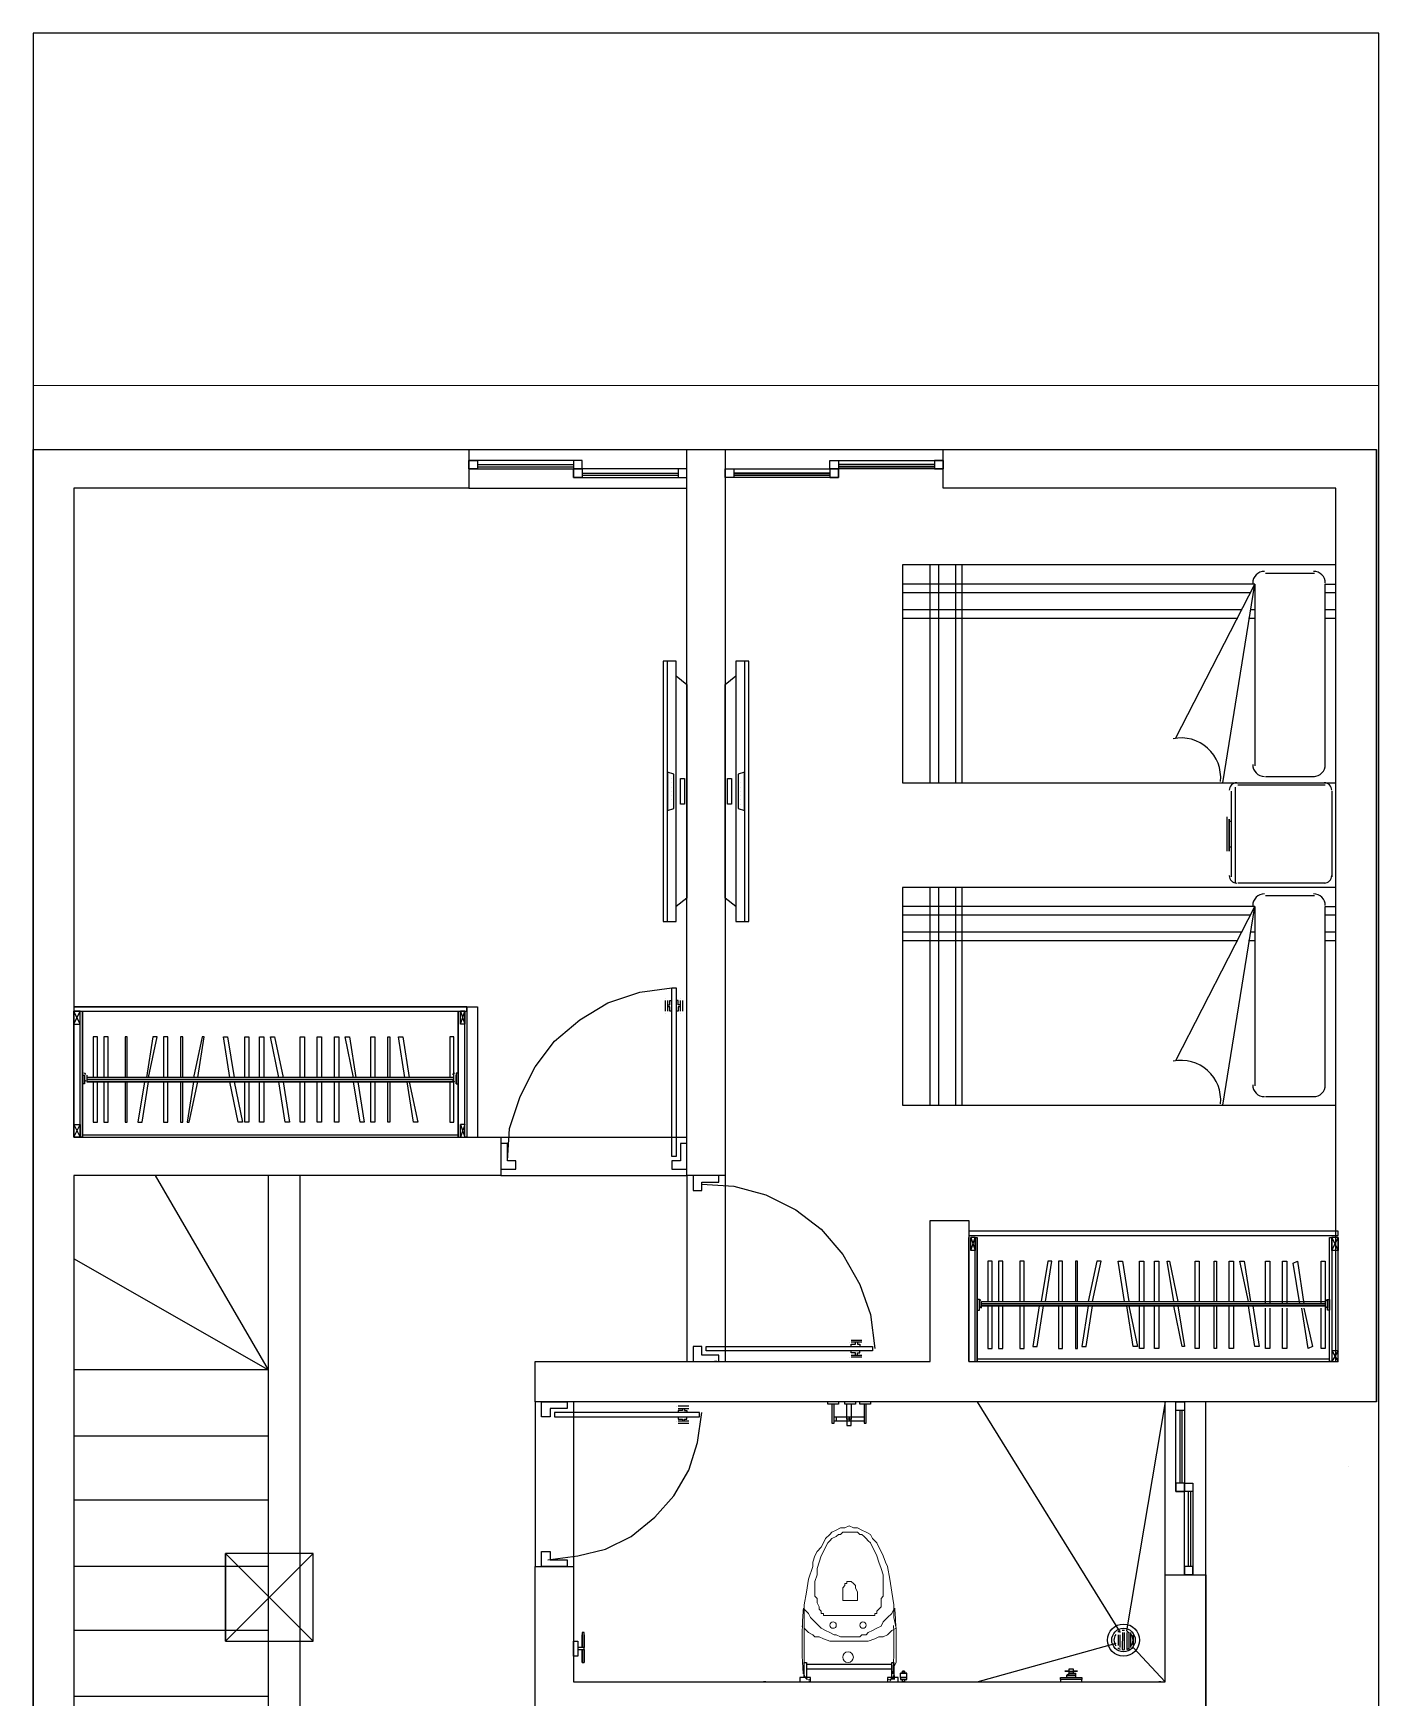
# Model space of a CAD drawing. Header units: metres. Extents: x -5 to 105, y 23 to 139.
# Drawn here: x 4.41 to 10.62, y 128.95 to 136.63 of the extents above; entities that cross this region are included whole.
import ezdxf

# ---------------------------------------------------------------- set-up
doc = ezdxf.new("R2010")
doc.units = ezdxf.units.M

msp = doc.modelspace()

# ---------------------------------------------------------------- linework, layer by layer
at = {"lineweight": 25}
for points in [[(10.621, 120.1361), (4.4142, 120.1361), (10.621, 120.1361), (10.621, 136.6283), (4.4142, 136.6283), (4.4142, 135.0028)], [(4.4142, 123.5547), (4.4142, 120.1361), (10.621, 120.1361), (10.621, 136.6283), (4.4142, 136.6283), (4.4142, 134.7072)], [(6.424, 134.7072), (6.424, 134.5299), (4.6014, 134.5299), (4.6014, 131.5349), (6.5718, 131.5349), (6.5718, 131.3575), (4.6014, 131.3575), (4.6014, 127.4561), (5.8723, 127.4561), (5.8723, 127.2788), (4.6014, 127.2788), (4.6014, 123.5547), (4.4142, 123.5547), (4.4142, 134.7072), (4.4142, 123.5547), (4.4142, 134.7072), (10.6111, 134.7072), (10.6111, 130.3132), (10.6111, 134.7072)], [(10.6111, 130.3132), (6.7294, 130.3132), (6.7294, 130.5004), (8.552, 130.5004), (8.552, 131.1506), (8.7294, 131.1506), (8.7294, 130.5004), (10.4239, 130.5004), (10.4239, 134.5299), (8.6112, 134.5299), (8.6112, 134.7072)], [(6.4634, 134.6382), (6.9068, 134.6382)], [(6.4634, 134.6284), (6.9068, 134.6284)], [(6.9462, 134.5988), (7.3895, 134.5988)], [(6.9462, 134.589), (7.3895, 134.589)], [(6.424, 134.5299), (7.4289, 134.5299)], [(8.552, 133.1703), (8.552, 134.1752)], [(8.5914, 133.1703), (8.5914, 134.1752)], [(8.6703, 133.1703), (8.6703, 134.1752)], [(8.6998, 133.1703), (8.6998, 134.1752)], [(9.685, 133.3772), (10.0495, 134.0865), (8.424, 134.0865)], [(9.9018, 133.1703), (10.0495, 134.0865), (10.0495, 133.2491)], [(10.3254, 134.1358), (10.0988, 134.1358)], [(10.3747, 133.2491), (10.3747, 134.0865), (10.4239, 134.0865)], [(10.0298, 134.0471), (8.424, 134.0471)], [(10.4239, 134.0471), (10.3747, 134.0471)], [(9.9904, 133.9683), (8.424, 133.9683)], [(10.0495, 133.9683), (10.0298, 133.9683)], [(10.4239, 133.9683), (10.3747, 133.9683)], [(9.9707, 133.9289), (8.424, 133.9289)], [(10.0495, 133.9289), (10.02, 133.9289)], [(10.4239, 133.9289), (10.3747, 133.9289)], [(7.3402, 132.5299), (7.3402, 133.7318)], [(7.6949, 133.7318), (7.6949, 132.5299)], [(7.3797, 133.6629), (7.4289, 133.6235), (7.4289, 132.6383), (7.3797, 132.5989)], [(7.6555, 132.5989), (7.6062, 132.6383), (7.6062, 133.6235), (7.6555, 133.6629)], [(7.3599, 133.19), (7.3599, 133.19)], [(7.3599, 133.1703), (7.3599, 133.1703)], [(7.6752, 133.1703), (7.6752, 133.1703)], [(10.0988, 133.1998), (10.3254, 133.1998)], [(7.3599, 133.1506), (7.3599, 133.1506)], [(7.3599, 133.1309), (7.3599, 133.1309)], [(7.3599, 133.1112), (7.3599, 133.1112)], [(7.3599, 133.0915), (7.3599, 133.0915)], [(7.6752, 133.1506), (7.6752, 133.1506)], [(7.6752, 133.1309), (7.6752, 133.1309)], [(7.6752, 133.1112), (7.6752, 133.1112)], [(7.6752, 133.0915), (7.6752, 133.0915)], [(9.9412, 132.7368), (9.9412, 133.1309)], [(9.9609, 132.7072), (9.9609, 133.1506)], [(9.9707, 133.1604), (10.3747, 133.1604)], [(10.4042, 133.1309), (10.4042, 132.7368)], [(7.6752, 133.0718), (7.6752, 133.0718)], [(9.9215, 132.855), (9.9215, 133.0127)], [(9.9313, 133.0028), (9.9313, 132.855), (9.9313, 133.0028)], [(9.9313, 132.9929), (9.9412, 132.9929)], [(9.9313, 132.8747), (9.9412, 132.8747)], [(10.3747, 132.7072), (9.9707, 132.7072)], [(8.552, 131.6826), (8.552, 132.6875)], [(8.5914, 131.6826), (8.5914, 132.6875)], [(8.6703, 131.6826), (8.6703, 132.6875)], [(8.6998, 131.6826), (8.6998, 132.6875)], [(10.3254, 132.6481), (10.0988, 132.6481)], [(9.685, 131.8895), (10.0495, 132.5989), (8.424, 132.5989)], [(10.0298, 132.5595), (8.424, 132.5595)], [(9.9018, 131.6826), (10.0495, 132.5989), (10.0495, 131.7713)], [(10.3747, 131.7713), (10.3747, 132.5989), (10.4239, 132.5989)], [(10.4239, 132.5595), (10.3747, 132.5595)], [(9.9904, 132.4806), (8.424, 132.4806)], [(10.0495, 132.4806), (10.0298, 132.4806)], [(10.4239, 132.4806), (10.3747, 132.4806)], [(9.9707, 132.4412), (8.424, 132.4412)], [(10.0495, 132.4412), (10.02, 132.4412)], [(10.4239, 132.4412), (10.3747, 132.4412)], [(6.6013, 131.4265), (6.6112, 131.5743), (6.6605, 131.722), (6.7294, 131.86), (6.8181, 131.9782), (6.9363, 132.0767), (7.0644, 132.1555), (7.2122, 132.2048), (7.3599, 132.2245)], [(7.3304, 132.1752), (7.3304, 132.1752)], [(7.3994, 132.1752), (7.3994, 132.1752)], [(4.6408, 132.1358), (4.6014, 132.1358), (6.4634, 132.1358), (6.4634, 131.5349)], [(4.6014, 132.1161), (4.6014, 132.1161)], [(4.6309, 132.057), (4.6014, 132.1161), (4.6014, 131.5349), (4.6309, 131.594)], [(4.6014, 132.057), (4.6309, 132.1161), (4.6014, 132.1161), (4.6014, 132.057), (4.6309, 132.057), (4.6309, 132.1161)], [(4.6014, 131.594), (4.6309, 131.5349), (4.6309, 132.1161), (4.6408, 132.1161), (4.6408, 131.5349), (4.6309, 131.5349), (4.6014, 131.5349), (4.6014, 131.594), (4.6309, 131.594), (4.6309, 131.5349)], [(4.6408, 131.5349), (4.6408, 132.1161)], [(6.3747, 132.1161), (6.3747, 132.1161)], [(6.3846, 132.057), (6.4043, 132.1161), (6.3846, 132.1161), (6.4043, 132.057)], [(6.4043, 132.1161), (6.4043, 132.057), (6.3846, 132.057), (6.3846, 132.1161)], [(6.3846, 131.5349), (6.3846, 131.594), (6.4043, 131.5349), (6.4043, 132.1161), (6.4142, 132.1161), (6.4142, 131.5349), (6.4043, 131.5349), (6.4043, 131.594), (6.3846, 131.594)], [(6.4142, 132.1358), (6.4142, 131.5349)], [(7.3304, 132.1161), (7.3304, 132.1654)], [(7.3304, 132.1654), (7.3304, 132.1654)], [(7.3304, 132.1161), (7.3304, 132.1161)], [(7.3304, 132.1161), (7.3304, 132.1161)], [(7.3304, 132.1063), (7.3304, 132.1063)], [(7.3402, 132.1654), (7.3402, 132.1161)], [(7.3402, 132.1457), (7.3501, 132.1457), (7.3501, 132.1654), (7.3599, 132.1654)], [(7.3599, 132.1161), (7.3501, 132.1161), (7.3501, 132.1358), (7.3402, 132.1358)], [(7.3994, 132.1457), (7.3895, 132.1457), (7.3895, 132.1654), (7.3797, 132.1654)], [(7.3994, 132.1358), (7.3895, 132.1358), (7.3895, 132.1161), (7.3797, 132.1161)], [(7.3994, 132.1161), (7.3994, 132.1654)], [(7.3994, 132.1654), (7.3994, 132.1654)], [(7.3994, 132.1161), (7.3994, 132.1161)], [(7.3994, 132.1161), (7.3994, 132.1161)], [(7.3994, 132.1063), (7.3994, 132.1063)], [(7.4092, 132.1654), (7.4092, 132.1161)], [(4.6605, 131.8107), (6.355, 131.8107), (6.355, 131.9979), (6.3353, 131.9979), (6.3353, 131.8107)], [(4.7098, 131.8107), (4.7098, 131.9979), (4.6901, 131.9979), (4.6901, 131.8107)], [(4.759, 131.8107), (4.759, 131.9979), (4.7393, 131.9979), (4.7393, 131.8107)], [(4.8477, 131.8107), (4.8477, 131.9979), (4.8378, 131.9979), (4.8378, 131.8107)], [(4.9462, 131.8107), (4.9856, 131.9979), (4.9659, 131.9979), (4.9364, 131.8107)], [(5.0349, 131.8107), (5.0349, 131.9979), (5.0152, 131.9979), (5.0152, 131.8107)], [(5.1038, 131.8107), (5.1038, 131.9979), (5.094, 131.9979), (5.094, 131.8107)], [(5.1728, 131.8107), (5.2024, 131.9979), (5.1925, 131.9979), (5.1531, 131.8107)], [(5.3206, 131.8107), (5.291, 131.9979), (5.3107, 131.9979), (5.3403, 131.8107)], [(5.3895, 131.8107), (5.3895, 131.9979), (5.4093, 131.9979), (5.4093, 131.8107)], [(5.4585, 131.8107), (5.4585, 131.9979), (5.4782, 131.9979), (5.4782, 131.8107)], [(5.5472, 131.8107), (5.5078, 131.9979), (5.5275, 131.9979), (5.5669, 131.8107)], [(5.6457, 131.8107), (5.6457, 131.9979), (5.6654, 131.9979), (5.6654, 131.8107)], [(5.7245, 131.8107), (5.7245, 131.9979), (5.7442, 131.9979), (5.7442, 131.8107)], [(5.8033, 131.8107), (5.8033, 131.9979), (5.823, 131.9979), (5.823, 131.8107)], [(5.892, 131.8107), (5.8526, 131.9979), (5.8723, 131.9979), (5.9019, 131.8107)], [(5.9708, 131.8107), (5.9708, 131.9979), (5.9905, 131.9979), (5.9905, 131.8107)], [(6.0496, 131.8107), (6.0496, 131.9979), (6.0595, 131.9979), (6.0595, 131.8107)], [(6.1284, 131.8107), (6.0989, 131.9979), (6.1186, 131.9979), (6.1482, 131.8107)], [(4.6408, 131.8304), (4.6408, 131.8304)], [(4.6506, 131.7812), (4.6506, 131.8206), (4.6506, 131.7812), (4.6408, 131.7812), (4.6408, 131.8206), (4.6506, 131.8206)], [(4.6605, 131.8206), (4.6605, 131.791), (6.355, 131.791), (4.6605, 131.791)], [(4.6605, 131.8009), (6.355, 131.8009)], [(4.6901, 131.791), (4.6901, 131.6038), (4.7098, 131.6038), (4.7098, 131.791)], [(4.7393, 131.791), (4.7393, 131.6038), (4.759, 131.6038), (4.759, 131.791)], [(4.8378, 131.791), (4.8378, 131.6038), (4.8477, 131.6038), (4.8477, 131.791)], [(4.9265, 131.791), (4.8969, 131.6038), (4.9167, 131.6038), (4.9462, 131.791)], [(5.0152, 131.791), (5.0152, 131.6038), (5.0349, 131.6038), (5.0349, 131.791)], [(5.094, 131.791), (5.094, 131.6038), (5.1038, 131.6038), (5.1038, 131.791)], [(5.1531, 131.791), (5.1235, 131.6038), (5.1334, 131.6038), (5.1728, 131.791)], [(5.3403, 131.791), (5.3797, 131.6038), (5.36, 131.6038), (5.3206, 131.791)], [(5.4093, 131.791), (5.4093, 131.6038), (5.3895, 131.6038), (5.3895, 131.791)], [(5.4782, 131.791), (5.4782, 131.6038), (5.4585, 131.6038), (5.4585, 131.791)], [(5.5669, 131.791), (5.5964, 131.6038), (5.5767, 131.6038), (5.5472, 131.791)], [(5.6654, 131.791), (5.6654, 131.6038), (5.6457, 131.6038), (5.6457, 131.791)], [(5.7442, 131.791), (5.7442, 131.6038), (5.7245, 131.6038), (5.7245, 131.791)], [(5.823, 131.791), (5.823, 131.6038), (5.8033, 131.6038), (5.8033, 131.791)], [(5.9117, 131.791), (5.9413, 131.6038), (5.9216, 131.6038), (5.892, 131.791)], [(5.9905, 131.791), (5.9905, 131.6038), (5.9708, 131.6038), (5.9708, 131.791)], [(6.0595, 131.791), (6.0595, 131.6038), (6.0496, 131.6038), (6.0496, 131.791)], [(6.1482, 131.791), (6.1876, 131.6038), (6.1679, 131.6038), (6.1383, 131.791)], [(6.3353, 131.791), (6.3353, 131.6038), (6.355, 131.6038), (6.355, 131.791), (6.355, 131.8206)], [(6.3649, 131.8206), (6.3649, 131.7812), (6.3747, 131.7812), (6.3747, 131.8304), (6.3649, 131.8304), (6.3649, 131.7812)], [(6.3649, 131.8206), (6.3649, 131.8206)], [(4.6408, 131.7812), (4.6408, 131.7812)], [(6.3649, 131.7812), (6.3649, 131.7812)], [(10.0988, 131.722), (10.3254, 131.722)], [(6.4043, 131.594), (6.3846, 131.5349), (6.4043, 131.5349)], [(6.3747, 131.5447), (4.6408, 131.5447)], [(6.3747, 131.5349), (6.3747, 131.5349)], [(6.5718, 131.5349), (7.4289, 131.5349)], [(4.9758, 131.3575), (5.4979, 130.461), (4.6014, 130.9733)], [(5.4979, 131.3575), (5.4979, 128.3625), (5.6457, 128.3625), (5.6457, 131.3575)], [(6.5718, 131.3575), (7.4289, 131.3575), (7.4289, 130.5004)], [(7.6062, 131.3575), (7.6062, 130.5004)], [(7.4979, 131.3181), (7.6457, 131.3083), (7.7934, 131.2688), (7.9314, 131.1999), (8.0496, 131.1112), (8.1481, 130.993), (8.2269, 130.8551), (8.2762, 130.7171), (8.2959, 130.5595)], [(8.7688, 131.1014), (8.7294, 131.1014)], [(8.7294, 131.0718), (8.7294, 131.0718)], [(8.7294, 131.0718), (8.7294, 130.5004)], [(8.7392, 131.0127), (8.7589, 131.0718), (8.7392, 131.0718), (8.7589, 131.0127)], [(8.7589, 130.5004), (8.7589, 131.0718), (8.7589, 131.0127), (8.7392, 131.0127), (8.7392, 131.0718)], [(8.7589, 131.0718), (8.7688, 131.0718), (8.7688, 130.5004), (8.7688, 131.0718)], [(10.4338, 130.5497), (10.4042, 130.5004), (10.4338, 130.5004), (10.4338, 131.0718)], [(10.4042, 131.0127), (10.4338, 131.0718), (10.4042, 131.0718), (10.4338, 131.0127)], [(10.4042, 130.5497), (10.4338, 130.5004), (10.4338, 131.0718), (10.4338, 131.0127), (10.4042, 131.0127), (10.4042, 131.0718)], [(10.4338, 131.0718), (10.4338, 131.0718)], [(8.8377, 130.7762), (8.8377, 130.9634), (8.818, 130.9634), (8.818, 130.7762)], [(8.887, 130.7762), (8.887, 130.9634), (8.8673, 130.9634), (8.8673, 130.7762)], [(8.9855, 130.7762), (8.9855, 130.9634), (8.9658, 130.9634), (8.9658, 130.7762)], [(9.084, 130.7762), (9.1136, 130.9634), (9.0939, 130.9634), (9.0643, 130.7762)], [(9.1629, 130.7762), (9.1629, 130.9634), (9.1432, 130.9634), (9.1432, 130.7762)], [(9.2318, 130.7762), (9.2318, 130.9634), (9.222, 130.9634), (9.222, 130.7762)], [(9.3008, 130.7762), (9.3402, 130.9634), (9.3205, 130.9634), (9.2811, 130.7762)], [(9.4486, 130.7762), (9.419, 130.9634), (9.4387, 130.9634), (9.4683, 130.7762)], [(9.5175, 130.7762), (9.5175, 130.9634), (9.5372, 130.9634), (9.5372, 130.7762)], [(9.5865, 130.7762), (9.5865, 130.9634), (9.6062, 130.9634), (9.6062, 130.7762)], [(9.6752, 130.7762), (9.6456, 130.9634), (9.6555, 130.9634), (9.6949, 130.7762)], [(9.7737, 130.7762), (9.7737, 130.9634), (9.7934, 130.9634), (9.7934, 130.7762)], [(9.8624, 130.7762), (9.8624, 130.9634), (9.8722, 130.9634), (9.8722, 130.7762)], [(9.9313, 130.7762), (9.9313, 130.9634), (9.951, 130.9634), (9.951, 130.7762)], [(10.02, 130.7762), (9.9806, 130.9634), (10.0003, 130.9634), (10.0298, 130.7762)], [(10.0988, 130.7664), (10.0988, 130.9634), (10.1185, 130.9634), (10.1185, 130.7664)], [(10.1776, 130.7664), (10.1776, 130.9634), (10.1973, 130.9634), (10.1973, 130.7664)], [(10.2564, 130.7664), (10.2269, 130.9536), (10.2466, 130.9634), (10.2761, 130.7664)], [(10.355, 130.7664), (10.355, 130.9634), (10.3747, 130.9634), (10.3747, 130.7664)], [(8.7688, 130.7861), (8.7688, 130.7861)], [(10.3944, 130.7861), (10.3944, 130.7861)], [(8.7688, 130.7368), (8.7688, 130.7368)], [(8.7885, 130.7467), (8.7885, 130.7762), (10.3747, 130.7762), (10.3747, 130.7467), (10.3747, 130.5595), (10.355, 130.5595), (10.355, 130.7467)], [(8.7885, 130.7565), (10.3747, 130.7565)], [(8.818, 130.7565), (8.818, 130.5595), (8.8377, 130.5595), (8.8377, 130.7565)], [(8.8673, 130.7565), (8.8673, 130.5595), (8.887, 130.5595), (8.887, 130.7565)], [(8.9658, 130.7565), (8.9658, 130.5595), (8.9855, 130.5595), (8.9855, 130.7565)], [(9.0545, 130.7565), (9.0249, 130.5694), (9.0446, 130.5694), (9.0742, 130.7565)], [(9.1432, 130.7565), (9.1432, 130.5595), (9.1629, 130.5595), (9.1629, 130.7565)], [(9.222, 130.7565), (9.222, 130.5595), (9.2318, 130.5595), (9.2318, 130.7565)], [(9.2811, 130.7565), (9.2515, 130.5694), (9.2712, 130.5694), (9.3008, 130.7565)], [(9.4683, 130.7565), (9.5077, 130.5694), (9.488, 130.5694), (9.4584, 130.7565)], [(9.5372, 130.7565), (9.5372, 130.5595), (9.5175, 130.5595), (9.5175, 130.7565)], [(9.6062, 130.7565), (9.6062, 130.5595), (9.5865, 130.5595), (9.5865, 130.7565)], [(9.6949, 130.7565), (9.7244, 130.5694), (9.7146, 130.5694), (9.6752, 130.7565)], [(9.7934, 130.7565), (9.7934, 130.5595), (9.7737, 130.5595), (9.7737, 130.7565)], [(9.8722, 130.7565), (9.8722, 130.5595), (9.8624, 130.5595), (9.8624, 130.7565)], [(9.951, 130.7565), (9.951, 130.5595), (9.9313, 130.5595), (9.9313, 130.7565)], [(10.0397, 130.7565), (10.0692, 130.5694), (10.0495, 130.5694), (10.02, 130.7565)], [(10.1185, 130.7467), (10.1185, 130.5595), (10.0988, 130.5595), (10.0988, 130.7467)], [(10.1973, 130.7467), (10.1973, 130.5595), (10.1776, 130.5595), (10.1776, 130.7467)], [(10.2761, 130.7467), (10.3155, 130.5694), (10.2958, 130.5595), (10.2663, 130.7467)], [(10.3944, 130.7368), (10.3944, 130.7368)], [(8.1777, 130.5891), (8.1777, 130.5891)], [(8.1875, 130.5989), (8.2368, 130.5989)], [(8.1875, 130.5891), (8.1875, 130.5891)], [(8.2368, 130.5891), (8.1875, 130.5891)], [(8.1875, 130.5694), (8.1875, 130.5792), (8.2072, 130.5792), (8.2072, 130.5891)], [(8.2171, 130.5891), (8.2171, 130.5792), (8.2269, 130.5792), (8.2269, 130.5694)], [(6.9659, 130.5004), (6.9659, 130.5004)], [(7.5668, 130.5004), (7.557, 130.5004)], [(8.1777, 130.5201), (8.1777, 130.5201)], [(8.2072, 130.5299), (8.2072, 130.5398), (8.1875, 130.5398), (8.1875, 130.5497)], [(8.1875, 130.5299), (8.2368, 130.5299)], [(8.1875, 130.5201), (8.1875, 130.5201)], [(8.1875, 130.5201), (8.1875, 130.5201)], [(8.2368, 130.5201), (8.1875, 130.5201)], [(8.1974, 130.5004), (8.1974, 130.5004)], [(8.2171, 130.5299), (8.2171, 130.5398), (8.2269, 130.5398), (8.2269, 130.5497)], [(10.3944, 130.5102), (8.7688, 130.5102)], [(8.7885, 130.5004), (8.7885, 130.5004)], [(9.1727, 130.5004), (9.1727, 130.5004)], [(10.4338, 130.5004), (10.4338, 130.5497), (10.4042, 130.5497), (10.4042, 130.5004)], [(10.4338, 130.5004), (10.4338, 130.5004)], [(5.4979, 130.461), (4.6014, 130.461)], [(6.7294, 130.3132), (6.7294, 129.5546)], [(6.7885, 129.5842), (6.9265, 129.6039), (7.0545, 129.6334), (7.1728, 129.6925), (7.2811, 129.7812), (7.3698, 129.8797), (7.4388, 129.9979), (7.4782, 130.126), (7.4979, 130.2639)], [(6.9068, 130.3132), (6.9068, 129.5546)], [(7.3797, 130.2935), (7.3797, 130.2935)], [(7.3895, 130.2935), (7.3895, 130.2935)], [(7.3895, 130.2935), (7.3895, 130.2935)], [(7.4388, 130.2935), (7.3895, 130.2935)], [(7.3895, 130.2836), (7.4388, 130.2836)], [(7.4092, 130.2836), (7.4092, 130.2738), (7.3895, 130.2738), (7.3895, 130.2639)], [(7.4191, 130.2836), (7.4191, 130.2738), (7.4289, 130.2738), (7.4289, 130.2639)], [(8.1284, 130.3132), (8.1284, 130.3034), (8.0791, 130.3034), (8.0791, 130.3132)], [(8.0791, 130.3034), (8.0791, 130.3034)], [(8.0988, 130.3034), (8.0988, 130.2147), (8.1087, 130.2147), (8.1087, 130.3034)], [(8.1284, 130.3034), (8.1284, 130.3034)], [(8.2072, 130.3132), (8.2072, 130.3034), (8.1974, 130.3034), (8.158, 130.3034), (8.158, 130.3132)], [(8.158, 130.3034), (8.158, 130.3034)], [(8.1678, 130.2344), (8.1678, 130.3034)], [(8.1875, 130.3034), (8.1875, 130.2344)], [(8.2762, 130.3132), (8.2762, 130.3034), (8.2269, 130.3034), (8.2269, 130.3132)], [(8.2269, 130.3034), (8.2269, 130.3034)], [(8.2466, 130.3034), (8.2466, 130.2147), (8.2565, 130.2147), (8.2565, 130.3034)], [(8.2762, 130.3034), (8.2762, 130.3034)], [(8.7688, 130.3132), (9.4289, 129.2492)], [(9.6358, 129.5152), (9.6358, 130.3132)], [(9.7047, 129.9388), (9.7047, 130.2738)], [(9.7146, 129.9388), (9.7146, 130.2738)], [(10.3845, 123.5547), (10.3845, 123.7912), (9.8229, 123.7912), (9.8229, 130.3132)], [(10.6111, 130.3132), (10.6111, 130.3132)], [(7.3797, 130.2245), (7.3797, 130.2245)], [(7.3895, 130.2442), (7.3895, 130.2344), (7.4092, 130.2344), (7.4092, 130.2245)], [(7.3895, 130.2245), (7.3895, 130.2245)], [(7.4388, 130.2245), (7.3895, 130.2245)], [(7.3895, 130.2147), (7.4388, 130.2147)], [(7.4191, 130.2245), (7.4191, 130.2344), (7.4289, 130.2344), (7.4289, 130.2442)], [(8.1087, 130.2442), (8.1186, 130.2442), (8.1777, 130.2442), (8.2466, 130.2442), (8.2466, 130.2245), (8.1777, 130.2245), (8.1186, 130.2245), (8.1087, 130.2245)], [(8.1186, 130.2442), (8.1186, 130.2245)], [(8.1777, 130.2442), (8.1777, 130.2245)], [(8.2466, 130.2442), (8.2466, 130.2442)], [(8.2466, 130.2245), (8.2466, 130.2245)], [(5.4979, 130.1556), (4.6014, 130.1556)], [(10.483, 130.0176), (10.483, 130.0176)], [(9.7441, 129.5546), (9.7441, 129.8994)], [(9.754, 129.5546), (9.754, 129.8994)], [(5.4979, 129.86), (4.6014, 129.86)], [(5.7048, 129.6137), (5.3009, 129.6137), (5.3009, 129.2098), (5.7048, 129.2098), (5.7048, 129.6137), (5.3009, 129.2098), (5.3009, 129.6137), (5.7048, 129.2098)], [(5.4979, 129.5546), (4.6014, 129.5546)], [(5.4979, 129.259), (4.6014, 129.259)], [(6.956, 129.2393), (6.956, 129.2295), (6.956, 129.2196), (6.956, 129.2098), (6.956, 129.1999), (6.956, 129.1901), (6.956, 129.1802), (6.956, 129.1901), (6.956, 129.1999), (6.956, 129.2098), (6.956, 129.2196), (6.956, 129.2295), (6.956, 129.2393), (6.956, 129.2492), (6.9462, 129.2492), (6.9462, 129.2393), (6.9462, 129.2295), (6.9462, 129.2196), (6.9462, 129.2098), (6.9462, 129.1999), (6.9462, 129.1901), (6.9462, 129.1802), (6.9462, 129.1901), (6.9462, 129.1999), (6.9462, 129.2098), (6.9462, 129.2196), (6.9462, 129.2295), (6.9462, 129.2393)], [(9.4781, 129.1802), (9.4781, 129.2492)], [(6.9265, 129.1704), (6.956, 129.1704), (6.956, 129.1802), (6.9265, 129.1802)], [(6.9462, 129.2393), (6.9462, 129.2393)], [(6.9462, 129.1802), (6.9462, 129.1802)], [(6.956, 129.2393), (6.956, 129.2393)], [(6.956, 129.2393), (6.956, 129.2393)], [(6.956, 129.1802), (6.956, 129.1802)], [(8.7688, 129.0226), (9.4092, 129.1999)], [(9.419, 129.2393), (9.419, 129.1901)], [(9.4289, 129.1802), (9.4289, 129.2393)], [(9.488, 129.2393), (9.488, 129.1901)], [(9.488, 129.1802), (9.6358, 129.0226)], [(6.9462, 129.1113), (6.9462, 129.1211), (6.9462, 129.131), (6.9462, 129.1408), (6.9462, 129.1507), (6.9462, 129.1605), (6.9462, 129.1704), (6.9462, 129.1605), (6.9462, 129.1507), (6.9462, 129.1408), (6.9462, 129.131), (6.9462, 129.1211), (6.9462, 129.1113), (6.956, 129.1113), (6.956, 129.1211), (6.956, 129.131), (6.956, 129.1408), (6.956, 129.1507), (6.956, 129.1605), (6.956, 129.1704), (6.956, 129.1605), (6.956, 129.1507), (6.956, 129.1408), (6.956, 129.131), (6.956, 129.1211), (6.956, 129.1113)], [(6.9462, 129.1704), (6.9462, 129.1704)], [(6.9462, 129.1113), (6.9462, 129.1113)], [(6.9462, 129.1113), (6.9462, 129.1113)], [(6.956, 129.1704), (6.956, 129.1704)], [(6.956, 129.1113), (6.956, 129.1113)], [(7.9708, 129.0423), (7.9708, 129.1113), (7.9806, 129.1113), (7.9806, 129.0423)], [(8.3747, 129.1014), (7.9806, 129.1014)], [(8.3747, 129.0423), (8.3747, 129.1113), (8.3846, 129.1113), (8.3846, 129.0423)], [(7.1629, 129.0226), (7.1629, 129.0226)], [(7.7934, 129.0226), (7.7836, 129.0226)], [(8.0003, 129.0226), (8.0003, 129.0423), (7.9511, 129.0423), (7.9511, 129.0226)], [(7.9511, 129.0423), (7.9511, 129.0423)], [(7.9806, 129.0817), (8.3747, 129.0817)], [(8.0003, 129.0423), (8.0003, 129.0423)], [(8.4043, 129.0226), (8.4043, 129.0423), (8.3649, 129.0423), (8.355, 129.0423), (8.355, 129.0226)], [(8.3846, 129.0226), (8.3846, 129.0226)], [(8.4043, 129.0423), (8.4043, 129.0423)], [(8.4141, 129.0423), (8.4141, 129.062)], [(8.4141, 129.062), (8.4141, 129.062)], [(8.4141, 129.0423), (8.4141, 129.0423)], [(8.4141, 129.0423), (8.4141, 129.0423)], [(8.424, 129.0719), (8.424, 129.0719)], [(8.424, 129.0719), (8.424, 129.0719)], [(8.424, 129.0719), (8.424, 129.0719)], [(8.4338, 129.0719), (8.424, 129.0719)], [(8.4338, 129.0719), (8.424, 129.0719)], [(8.4338, 129.0719), (8.424, 129.0719)], [(8.4338, 129.0719), (8.424, 129.0719)], [(8.424, 129.0719), (8.424, 129.0719)], [(8.424, 129.0719), (8.4338, 129.0719), (8.4338, 129.062)], [(8.424, 129.0719), (8.424, 129.0719)], [(8.424, 129.0719), (8.4338, 129.0719)], [(8.424, 129.0719), (8.424, 129.0719)], [(8.424, 129.0719), (8.4338, 129.0719)], [(8.4338, 129.062), (8.424, 129.062), (8.424, 129.0719)], [(8.4338, 129.0719), (8.424, 129.0719)], [(8.4338, 129.0719), (8.424, 129.0719)], [(8.4338, 129.0719), (8.424, 129.0719)], [(8.4338, 129.0719), (8.424, 129.0719)], [(8.424, 129.0719), (8.424, 129.0719)], [(8.424, 129.0719), (8.424, 129.0719)], [(8.424, 129.0719), (8.424, 129.0719)], [(8.424, 129.0719), (8.424, 129.062)], [(8.424, 129.0719), (8.424, 129.0719)], [(8.424, 129.0719), (8.424, 129.0719)], [(8.424, 129.0719), (8.424, 129.0719)], [(8.4338, 129.062), (8.424, 129.062)], [(8.424, 129.062), (8.424, 129.062)], [(8.4338, 129.062), (8.424, 129.062)], [(8.4338, 129.062), (8.424, 129.062)], [(8.4338, 129.062), (8.424, 129.062)], [(8.4338, 129.062), (8.424, 129.062)], [(8.424, 129.062), (8.424, 129.062)], [(8.424, 129.062), (8.4338, 129.062)], [(8.424, 129.062), (8.424, 129.062)], [(8.424, 129.062), (8.4338, 129.062)], [(8.424, 129.062), (8.424, 129.062)], [(8.4338, 129.062), (8.424, 129.062), (8.4338, 129.062)], [(8.424, 129.062), (8.424, 129.062)], [(8.4338, 129.062), (8.424, 129.062)], [(8.4338, 129.062), (8.424, 129.062)], [(8.4338, 129.062), (8.424, 129.062)], [(8.4338, 129.062), (8.424, 129.062)], [(8.424, 129.062), (8.424, 129.062)], [(8.424, 129.062), (8.424, 129.062)], [(8.424, 129.062), (8.424, 129.062)], [(8.424, 129.062), (8.424, 129.062)], [(8.424, 129.062), (8.424, 129.062)], [(8.424, 129.062), (8.424, 129.062)], [(8.4338, 129.0719), (8.4338, 129.0719)], [(8.4338, 129.0719), (8.4338, 129.0719)], [(8.4338, 129.0719), (8.4338, 129.0719)], [(8.4338, 129.0719), (8.4338, 129.0719)], [(8.4338, 129.0719), (8.4338, 129.0719)], [(8.4338, 129.0719), (8.4338, 129.0719)], [(8.4338, 129.0719), (8.4338, 129.0719)], [(8.4338, 129.0719), (8.4338, 129.0719)], [(8.4338, 129.0719), (8.4338, 129.0719)], [(8.4338, 129.062), (8.4338, 129.0719)], [(8.4338, 129.0719), (8.4338, 129.0719)], [(8.4338, 129.0719), (8.4338, 129.0719)], [(8.4338, 129.0719), (8.4338, 129.0719)], [(8.4338, 129.0719), (8.4338, 129.0719)], [(8.4338, 129.0719), (8.4338, 129.0719)], [(8.4338, 129.062), (8.4338, 129.062)], [(8.4338, 129.062), (8.4338, 129.062)], [(8.4338, 129.062), (8.4338, 129.062)], [(8.4338, 129.062), (8.4338, 129.062)], [(8.4338, 129.062), (8.4338, 129.062)], [(8.4338, 129.062), (8.4338, 129.062)], [(8.4338, 129.062), (8.4338, 129.062)], [(8.4338, 129.062), (8.4338, 129.062)], [(8.4338, 129.062), (8.4338, 129.062)], [(8.4338, 129.062), (8.4338, 129.062)], [(8.4338, 129.062), (8.4338, 129.062)], [(8.4338, 129.062), (8.4338, 129.062)], [(8.4338, 129.062), (8.4338, 129.062)], [(8.4338, 129.062), (8.4338, 129.062)], [(8.4338, 129.062), (8.4338, 129.062)], [(8.4437, 129.0423), (8.4437, 129.062)], [(8.4437, 129.062), (8.4437, 129.062)], [(8.4437, 129.0423), (8.4437, 129.0423)], [(8.4437, 129.0423), (8.4437, 129.0423)], [(9.0151, 129.0226), (9.0151, 129.0226)], [(9.1924, 129.0719), (9.1727, 129.0719), (9.1924, 129.0719)], [(9.1924, 129.0719), (9.1924, 129.0719)], [(9.2023, 129.0719), (9.2023, 129.0719)], [(9.2121, 129.0817), (9.2121, 129.0817)], [(9.2318, 129.0719), (9.2121, 129.0719), (9.2318, 129.0719)], [(9.2121, 129.062), (9.2121, 129.062)], [(9.222, 129.0423), (9.222, 129.0423)], [(9.2318, 129.0719), (9.2318, 129.0719)], [(9.6161, 129.0226), (9.6062, 129.0226)], [(5.4979, 128.9536), (4.6014, 128.9536)]]:
    msp.add_lwpolyline(points, dxfattribs=at)
at = {"lineweight": 0}
for points in [[(10.621, 135.0028), (4.4142, 135.0028)], [(7.9806, 129.0423), (7.9806, 129.0324), (7.9806, 129.0423)], [(7.9806, 129.0423), (7.9806, 129.0324), (7.9806, 129.0423)], [(8.3747, 129.0423), (8.3747, 129.0324), (8.3747, 129.0423)], [(8.3846, 129.0521), (8.3846, 129.0423), (8.3846, 129.0521)]]:
    msp.add_lwpolyline(points, dxfattribs=at)
at = {"lineweight": 25}
for points in [[(7.4289, 134.7072), (7.6062, 134.7072), (7.6062, 131.3575), (7.4289, 131.3575)], [(6.424, 134.6185), (6.424, 134.6579), (6.4634, 134.6579), (6.4634, 134.6185), (6.424, 134.6185), (6.9462, 134.6185), (6.9462, 134.6579), (6.424, 134.6579)], [(6.9462, 134.6579), (6.9068, 134.6579), (6.9068, 134.6185), (6.9462, 134.6185)], [(8.6112, 134.6185), (8.6112, 134.6579), (8.5717, 134.6579), (8.5717, 134.6185), (8.6112, 134.6185), (8.089, 134.6185), (8.089, 134.6579), (8.6112, 134.6579)], [(8.089, 134.6579), (8.1284, 134.6579), (8.1284, 134.6185), (8.089, 134.6185)], [(8.6112, 134.6185), (8.6112, 134.6579), (8.5717, 134.6579), (8.5717, 134.6185), (8.6112, 134.6185), (8.089, 134.6185), (8.089, 134.6579), (8.6112, 134.6579)], [(8.089, 134.6579), (8.1284, 134.6579), (8.1284, 134.6185), (8.089, 134.6185)], [(8.1284, 134.6382), (8.5717, 134.6382)], [(8.1284, 134.6284), (8.5717, 134.6284)], [(6.9068, 134.5791), (6.9068, 134.6185), (6.9462, 134.6185), (6.9462, 134.5791), (6.9068, 134.5791), (7.4289, 134.5791), (7.4289, 134.6185), (6.9068, 134.6185)], [(7.4289, 134.6185), (7.3895, 134.6185), (7.3895, 134.5791), (7.4289, 134.5791)], [(8.1284, 134.5791), (8.1284, 134.6185), (8.089, 134.6185), (8.089, 134.5791), (8.1284, 134.5791), (7.6062, 134.5791), (7.6062, 134.6185), (8.1284, 134.6185)], [(7.6062, 134.6185), (7.6457, 134.6185), (7.6457, 134.5791), (7.6062, 134.5791)], [(8.1284, 134.5791), (8.1284, 134.6185), (8.089, 134.6185), (8.089, 134.5791), (8.1284, 134.5791), (7.6062, 134.5791), (7.6062, 134.6185), (8.1284, 134.6185)], [(7.6062, 134.6185), (7.6457, 134.6185), (7.6457, 134.5791), (7.6062, 134.5791)], [(7.6457, 134.5988), (8.089, 134.5988)], [(7.6457, 134.589), (8.089, 134.589)], [(8.424, 134.1752), (8.424, 133.1703), (10.4239, 133.1703), (10.4239, 134.1752)], [(7.3797, 133.7318), (7.3205, 133.7318), (7.3205, 132.5299), (7.3797, 132.5299)], [(7.6555, 132.5299), (7.7146, 132.5299), (7.7146, 133.7318), (7.6555, 133.7318)], [(7.3402, 133.2195), (7.3402, 133.0422), (7.3698, 133.0521), (7.3698, 133.2097)], [(7.4191, 133.19), (7.4191, 133.0718), (7.3994, 133.0718), (7.3994, 133.19)], [(7.6161, 133.0718), (7.6161, 133.19), (7.6358, 133.19), (7.6358, 133.0718)], [(7.6949, 133.0422), (7.6949, 133.2195), (7.6654, 133.2097), (7.6654, 133.0521)], [(8.424, 132.6875), (8.424, 131.6826), (10.4239, 131.6826), (10.4239, 132.6875)], [(7.3797, 131.4462), (7.3599, 131.4462), (7.3599, 132.2245), (7.3797, 132.2245)], [(4.6014, 132.1161), (6.4142, 132.1161), (6.4142, 132.1358), (4.6014, 132.1358)], [(4.6014, 132.1161), (4.6014, 131.5349)], [(6.3747, 131.5349), (6.3747, 132.1161)], [(4.6408, 131.7812), (4.6408, 131.8304)], [(6.355, 131.8107), (4.6605, 131.8107)], [(6.3649, 131.8206), (6.3649, 131.7812)], [(6.5718, 131.3871), (6.6408, 131.3871), (6.6408, 131.4265), (6.6013, 131.4265), (6.6013, 131.5053), (6.5718, 131.5053)], [(7.3599, 131.4265), (7.3599, 131.3871), (7.4289, 131.3871), (7.4289, 131.5053), (7.3994, 131.5053), (7.3994, 131.4265)], [(7.4585, 131.3575), (7.4585, 131.2886), (7.4979, 131.2886), (7.4979, 131.328), (7.5767, 131.328), (7.5767, 131.3575)], [(8.7294, 131.0817), (10.4338, 131.0817), (10.4338, 131.1014), (8.7294, 131.1014)], [(8.7294, 131.0718), (8.7294, 130.5004)], [(10.3944, 130.5004), (10.3944, 131.0718), (10.4042, 131.0718), (10.4042, 130.5004)], [(8.7688, 130.7368), (8.7786, 130.7368), (8.7786, 130.7861), (8.7688, 130.7861)], [(8.7688, 130.7368), (8.7688, 130.7861)], [(10.3944, 130.7368), (10.3845, 130.7368), (10.3845, 130.7861), (10.3944, 130.7861)], [(10.3944, 130.7368), (10.3944, 130.7861)], [(10.3747, 130.7664), (8.7885, 130.7664)], [(10.3747, 130.7565), (8.7885, 130.7565)], [(7.4979, 130.5694), (7.4585, 130.5694), (7.4585, 130.5004), (7.5767, 130.5004), (7.5767, 130.5299), (7.4979, 130.5299)], [(7.5176, 130.5497), (7.5176, 130.5694), (8.286, 130.5694), (8.286, 130.5497)], [(6.7984, 130.2442), (6.759, 130.2442), (6.759, 130.3132), (6.8772, 130.3132), (6.8772, 130.2836), (6.7984, 130.2836)], [(6.8181, 130.2639), (6.8181, 130.2442), (7.488, 130.2442), (7.488, 130.2639)], [(9.685, 129.8994), (9.7244, 129.8994), (9.7244, 129.9388), (9.685, 129.9388), (9.685, 129.8994), (9.685, 130.3132), (9.7244, 130.3132), (9.7244, 129.8994)], [(9.7244, 130.3132), (9.7244, 130.2738), (9.685, 130.2738), (9.685, 130.3132)], [(8.1678, 130.2048), (8.1875, 130.2048), (8.1875, 130.2344), (8.1678, 130.2344)], [(9.7244, 129.5152), (9.7638, 129.5152), (9.7638, 129.5546), (9.7244, 129.5546), (9.7244, 129.5152), (9.7244, 129.9388), (9.7638, 129.9388), (9.7638, 129.5152)], [(9.7638, 129.9388), (9.7638, 129.8994), (9.7244, 129.8994), (9.7244, 129.9388)], [(6.759, 129.5546), (6.759, 129.6236), (6.7984, 129.6236), (6.7984, 129.5842), (6.8772, 129.5842), (6.8772, 129.5546)], [(6.7294, 129.5546), (6.9068, 129.5546), (6.9068, 129.0226), (9.6358, 129.0226), (9.6358, 129.5152), (9.8229, 129.5152), (9.8229, 128.8453), (6.7294, 128.8453)], [(6.9265, 129.1408), (6.9068, 129.1408), (6.9068, 129.2098), (6.9265, 129.2098)], [(8.4141, 129.062), (8.4437, 129.062)], [(8.4141, 129.0423), (8.4141, 129.0324), (8.4437, 129.0324), (8.4437, 129.0423), (8.4141, 129.0423), (8.4437, 129.0423)], [(8.4338, 129.0719), (8.424, 129.0719)], [(8.424, 129.0719), (8.4338, 129.0719)], [(8.4338, 129.0226), (8.424, 129.0226), (8.424, 129.0324), (8.4338, 129.0324)], [(9.222, 129.0423), (9.2318, 129.0423), (9.2417, 129.0423), (9.2515, 129.0423), (9.2515, 129.0324), (9.153, 129.0324), (9.153, 129.0423), (9.1629, 129.0423), (9.1826, 129.0423), (9.1924, 129.0423), (9.2023, 129.0423), (9.2121, 129.0423)], [(9.2515, 129.0226), (9.2515, 129.0324), (9.153, 129.0324), (9.153, 129.0226)], [(9.222, 129.062), (9.222, 129.0521), (9.2023, 129.0521), (9.1826, 129.0521), (9.1924, 129.062), (9.2023, 129.062)], [(9.2023, 129.0521), (9.222, 129.0521), (9.222, 129.0423), (9.2121, 129.0423), (9.2023, 129.0423), (9.1924, 129.0423), (9.1826, 129.0423), (9.1826, 129.0521)], [(9.2121, 129.0817), (9.2121, 129.0719), (9.2121, 129.062), (9.2023, 129.062), (9.1924, 129.062), (9.1924, 129.0719), (9.1924, 129.0817), (9.2023, 129.0817)], [(9.2121, 129.0719), (9.2121, 129.062), (9.1924, 129.062), (9.1924, 129.0719)], [(9.2121, 129.062), (9.2023, 129.062), (9.1924, 129.062), (9.2023, 129.062)]]:
    msp.add_lwpolyline(points, close=True, dxfattribs=at)
for points in [[(8.7853, 130.7804, 0.192852), (8.7786, 130.7861), (8.7786, 130.7467, 0.192859), (8.7853, 130.7523)], [(10.3778, 130.7804, -0.192852), (10.3845, 130.7861), (10.3845, 130.7467, -0.192859), (10.3778, 130.7523)], [(9.6358, 130.3132), (9.4577, 129.2567, -0.06264), (9.4683, 129.2492), (9.4683, 129.1704)], [(9.4387, 129.2492), (9.4378, 129.1708, 0.05643), (9.4486, 129.1704), (9.4486, 129.2492)], [(9.4584, 129.2492), (9.4584, 129.1704, 0.06264), (9.4677, 129.1775)]]:
    msp.add_lwpolyline(points, format="xyb", dxfattribs=at)
at = {"lineweight": 20}
for points in [[(7.9708, 129.0521), (7.9708, 129.062), (7.9708, 129.0817), (7.9708, 129.0916), (7.9708, 129.1113), (7.9708, 129.1408), (7.9708, 129.1605), (7.9708, 129.2098), (7.9708, 129.2689), (7.9708, 129.3182), (7.9708, 129.3773), (7.9806, 129.4364), (7.9905, 129.4955), (8.0102, 129.5546), (8.0102, 129.5743), (8.02, 129.6039), (8.0299, 129.6236), (8.0496, 129.6433), (8.0594, 129.663), (8.0693, 129.6827), (8.089, 129.7024), (8.0988, 129.7122), (8.1186, 129.7221), (8.1383, 129.7319), (8.158, 129.7319), (8.1777, 129.7418), (8.1974, 129.7319), (8.2171, 129.7319), (8.2368, 129.7221), (8.2565, 129.7122), (8.2762, 129.7024), (8.286, 129.6827), (8.3057, 129.663), (8.3156, 129.6433), (8.3254, 129.6236), (8.3353, 129.6039), (8.3451, 129.5743), (8.355, 129.5546), (8.3649, 129.4955), (8.3747, 129.4364), (8.3846, 129.3773), (8.3846, 129.3182), (8.3944, 129.2689), (8.3944, 129.2098), (8.3944, 129.1605), (8.3944, 129.1408), (8.3944, 129.1113), (8.3846, 129.0916), (8.3846, 129.0817), (8.3846, 129.062), (8.3846, 129.0521), (8.3846, 129.062), (8.3846, 129.0817), (8.3846, 129.0916), (8.3944, 129.1113), (8.3944, 129.1408), (8.3944, 129.1605), (8.3944, 129.2098), (8.3944, 129.2689), (8.3846, 129.3182), (8.3846, 129.3773), (8.3747, 129.4364), (8.3649, 129.4955), (8.355, 129.5546), (8.3451, 129.5743), (8.3353, 129.6039), (8.3254, 129.6236), (8.3156, 129.6433), (8.3057, 129.663), (8.286, 129.6827), (8.2762, 129.7024), (8.2565, 129.7122), (8.2368, 129.7221), (8.2171, 129.7319), (8.1974, 129.7319), (8.1777, 129.7418), (8.158, 129.7319), (8.1383, 129.7319), (8.1186, 129.7221), (8.0988, 129.7122), (8.089, 129.7024), (8.0693, 129.6827), (8.0594, 129.663), (8.0496, 129.6433), (8.0299, 129.6236), (8.02, 129.6039), (8.0102, 129.5743), (8.0102, 129.5546), (7.9905, 129.4955), (7.9806, 129.4364), (7.9708, 129.3773), (7.9708, 129.3182), (7.9708, 129.2689), (7.9708, 129.2098), (7.9708, 129.1605), (7.9708, 129.1408), (7.9708, 129.1113), (7.9708, 129.0916), (7.9708, 129.0817), (7.9708, 129.062)], [(8.0496, 129.6039), (8.0397, 129.5743), (8.0299, 129.5447), (8.0299, 129.5152), (8.02, 129.4856), (8.02, 129.4659), (8.02, 129.4462), (8.02, 129.4167), (8.0299, 129.4068), (8.0299, 129.3871), (8.0397, 129.3674), (8.0397, 129.3576), (8.0496, 129.3477), (8.0496, 129.3379), (8.0594, 129.3379), (8.0594, 129.328), (8.0693, 129.328), (8.1777, 129.328), (8.2959, 129.328), (8.2959, 129.3379), (8.3057, 129.3379), (8.3057, 129.3477), (8.3156, 129.3576), (8.3254, 129.3674), (8.3254, 129.3871), (8.3254, 129.4068), (8.3353, 129.4167), (8.3353, 129.4462), (8.3353, 129.4659), (8.3353, 129.4856), (8.3353, 129.5152), (8.3254, 129.5447), (8.3156, 129.5743), (8.3057, 129.6039), (8.2959, 129.6236), (8.286, 129.6433), (8.2762, 129.663), (8.2663, 129.6728), (8.2565, 129.6827), (8.2466, 129.6925), (8.2368, 129.7024), (8.2269, 129.7024), (8.2171, 129.7122), (8.2072, 129.7122), (8.1875, 129.7122), (8.1777, 129.7122), (8.1678, 129.7122), (8.1481, 129.7122), (8.1383, 129.7024), (8.1284, 129.7024), (8.1186, 129.6925), (8.0988, 129.6827), (8.089, 129.6728), (8.0791, 129.663), (8.0693, 129.6433), (8.0594, 129.6236)], [(8.1481, 129.397), (8.1777, 129.397), (8.2072, 129.397), (8.2171, 129.397), (8.2171, 129.4068), (8.2171, 129.4265), (8.2171, 129.4364), (8.2072, 129.4561), (8.2072, 129.4659), (8.1974, 129.4758), (8.1875, 129.4856), (8.1777, 129.4856), (8.1678, 129.4856), (8.1678, 129.4758), (8.158, 129.4758), (8.158, 129.4659), (8.1481, 129.4561), (8.1481, 129.4364), (8.1481, 129.4265), (8.1481, 129.4068)], [(8.3944, 129.2689), (8.3747, 129.259), (8.3649, 129.2492), (8.355, 129.2393), (8.3353, 129.2295), (8.3156, 129.2295), (8.2959, 129.2196), (8.2663, 129.2098), (8.2269, 129.2098), (8.2171, 129.2098), (8.2072, 129.2098), (8.1974, 129.2098), (8.1875, 129.2098), (8.1777, 129.2098), (8.1678, 129.2098), (8.158, 129.2098), (8.1383, 129.2098), (8.1284, 129.2098), (8.089, 129.2098), (8.0594, 129.2196), (8.0397, 129.2295), (8.02, 129.2295), (8.0102, 129.2393), (7.9905, 129.2492), (7.9806, 129.259), (7.9708, 129.2689), (7.9806, 129.259), (7.9905, 129.2492), (8.0102, 129.2393), (8.02, 129.2295), (8.0397, 129.2295), (8.0594, 129.2196), (8.089, 129.2098), (8.1284, 129.2098), (8.1383, 129.2098), (8.158, 129.2098), (8.1678, 129.2098), (8.1777, 129.2098), (8.1875, 129.2098), (8.1974, 129.2098), (8.2072, 129.2098), (8.2171, 129.2098), (8.2269, 129.2098), (8.2663, 129.2098), (8.2959, 129.2196), (8.3156, 129.2295), (8.3353, 129.2295), (8.355, 129.2393), (8.3649, 129.2492), (8.3747, 129.259)], [(8.0003, 129.0226), (8.1777, 129.0226), (8.3649, 129.0226), (8.1777, 129.0226)]]:
    msp.add_lwpolyline(points, close=True, dxfattribs=at)
msp.add_lwpolyline([(8.3846, 129.3576), (8.3747, 129.3379), (8.355, 129.3182), (8.3353, 129.2984), (8.3254, 129.2787), (8.3057, 129.2689), (8.286, 129.259), (8.2663, 129.2492), (8.2565, 129.2393), (8.2368, 129.2393), (8.2269, 129.2295), (8.2072, 129.2295), (8.1974, 129.2295), (8.1875, 129.2295), (8.1777, 129.2295), (8.1678, 129.2295), (8.158, 129.2295), (8.1481, 129.2295), (8.1383, 129.2295), (8.1186, 129.2393), (8.1087, 129.2393), (8.089, 129.2492), (8.0693, 129.259), (8.0496, 129.2689), (8.0397, 129.2787), (8.02, 129.2984), (8.0003, 129.3182), (7.9905, 129.3379), (7.9708, 129.3576)], dxfattribs=at)
for points in [[(8.2269, 129.2837, -0.414384), (8.2417, 129.2984, -0.414215), (8.2565, 129.2837, -0.414045), (8.2417, 129.2689, -0.414212)], [(8.1481, 129.1359, -0.414213), (8.1727, 129.1605, -0.414213), (8.1974, 129.1359, -0.414155), (8.1727, 129.1113, -0.414155)], [(7.9954, 129.0324, -0.395216), (7.9708, 129.0554, 0.396161)], [(8.3845, 129.0555, -0.396186), (8.3598, 129.0324, 0.395216)]]:
    msp.add_lwpolyline(points, format="xyb", close=True, dxfattribs=at)
at = {"lineweight": 0}
msp.add_lwpolyline([(7.9905, 129.0324), (7.9905, 129.0324), (7.9905, 129.0324)], close=True, dxfattribs=at)
at = {"lineweight": 0, "const_width": 0.00985}
msp.add_lwpolyline([(8.3747, 129.0374), (8.3846, 129.0374), (8.3846, 129.0472), (8.3846, 129.0521)], dxfattribs=at)
at = {"lineweight": 20}
msp.add_circle((8.1038, 129.2837), 0.0148, dxfattribs=at)
at = {"lineweight": 25}
for radius in [0.0739, 0.0542]:
    msp.add_circle((9.4436, 129.2147), radius, dxfattribs=at)
for centre, radius, start, end in [((10.0939, 134.0914), 0.0542, 89.99995, 180.00005), ((10.3205, 134.0914), 0.0542, 359.99995, 90.00005), ((9.7097, 133.1949), 0.1823, 354.30908, 101.61804), ((10.0939, 133.254), 0.0542, 179.99995, 270.00005), ((10.3205, 133.254), 0.0542, 269.99995, 0.00005), ((9.9658, 133.1358), 0.0345, 89.99993, 180.00007), ((10.3697, 133.1358), 0.0345, 359.99993, 90.00007), ((9.9658, 132.7417), 0.0345, 179.99993, 270.00007), ((10.3697, 132.7417), 0.0345, 269.99993, 0.00007), ((10.0939, 132.6038), 0.0542, 89.99995, 180.00005), ((10.3205, 132.6038), 0.0542, 359.99995, 90.00005), ((9.7097, 131.7073), 0.1823, 354.30908, 101.61804), ((4.6457, 131.8156), 0.0148, 38.1048, 81.76716), ((4.6457, 131.8058), 0.0148, 278.23165, 321.89549), ((6.36, 131.8156), 0.0148, 98.23284, 141.8952), ((6.36, 131.8058), 0.0148, 218.10451, 261.76835), ((10.0939, 131.7762), 0.0542, 179.99995, 270.00005), ((10.3205, 131.7762), 0.0542, 269.99995, 0.00005), ((9.4436, 129.2147), 0.0443, 110.9572, 125.63932), ((9.4436, 129.2147), 0.0443, 84.70452, 97.62351), ((9.4436, 129.2147), 0.0443, 143.87118, 216.12882), ((9.4436, 129.2147), 0.0443, 234.36068, 249.0428), ((9.4436, 129.2147), 0.0443, 320.11437, 39.88563)]:
    msp.add_arc(centre, radius, start, end, dxfattribs=at)
at = {"lineweight": 20}
for centre, radius, start, end in [((9.7194, 129.2147), 1.7585, 175.18786, 178.00056), ((6.6356, 129.2147), 1.7588, 2.01066, 4.82281), ((10.2515, 129.2049), 2.2906, 178.07188, 183.64746), ((6.094, 129.2049), 2.2905, 356.34699, 1.92818)]:
    msp.add_arc(centre, radius, start, end, dxfattribs=at)
at = {"transparency": 33554559}
for points in [[(7.9708, 129.0423), (7.9708, 129.0423), (7.9708, 129.0521)], [(7.9708, 129.0423), (7.9708, 129.0521), (7.9708, 129.0521)], [(7.9708, 129.0521), (7.9708, 129.0521), (7.9708, 129.0423)], [(7.9708, 129.0521), (7.9708, 129.0423), (7.9806, 129.0423)], [(7.9708, 129.0423), (7.9806, 129.0423), (7.9806, 129.0324)], [(7.9806, 129.0324), (7.9806, 129.0423), (7.9806, 129.0423)], [(7.9806, 129.0423), (7.9806, 129.0423), (7.9806, 129.0324)], [(7.9905, 129.0324), (7.9806, 129.0324), (7.9806, 129.0423)], [(7.9905, 129.0324), (7.9905, 129.0324), (7.9806, 129.0324)], [(7.9905, 129.0226), (7.9905, 129.0226), (7.9905, 129.0324)], [(7.9905, 129.0226), (7.9905, 129.0324), (8.0003, 129.0226)], [(8.0003, 129.0226), (8.1777, 129.0226), (8.1777, 129.0226)], [(8.1777, 129.0226), (8.3649, 129.0226), (8.3649, 129.0226)], [(8.3649, 129.0226), (8.3649, 129.0324), (8.3649, 129.0324)], [(8.3747, 129.0324), (8.3747, 129.0324), (8.3649, 129.0226)], [(8.3747, 129.0324), (8.3649, 129.0226), (8.3649, 129.0324)], [(8.3747, 129.0324), (8.3747, 129.0423), (8.3747, 129.0423)], [(8.3747, 129.0423), (8.3747, 129.0423), (8.3747, 129.0324)], [(8.3747, 129.0324), (8.3747, 129.0423), (8.3747, 129.0423)]]:
    msp.add_solid(points, dxfattribs=at)

doc.saveas('drawing.dxf')
